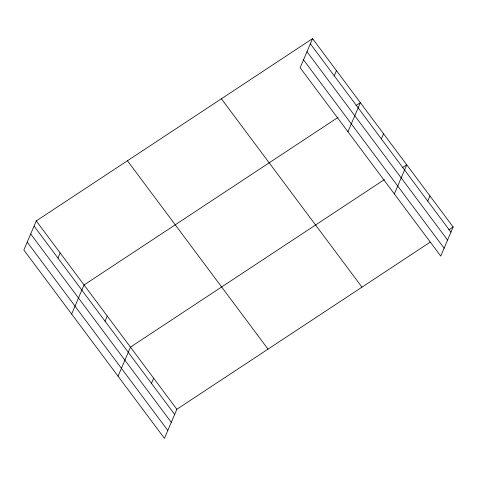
<?xml version="1.0" encoding="UTF-8"?>
<svg xmlns="http://www.w3.org/2000/svg" width="477" height="477" viewBox="0 0 477 477"><rect width="100%" height="100%" fill="white"/><g stroke="black" fill="none" stroke-linecap="round" stroke-linejoin="round"><path stroke-width="0.72" d="M312.554 38.631L300.146 67.722L440.742 256.083L453.15 226.992L312.554 38.631L36.258 220.917L23.85 250.008L164.446 438.369L176.854 409.278L430.2 242.137M57.961 258.099L60.162 252.935M71.651 314.051L84.059 284.96L338.026 117.402M105.059 321.2L107.259 316.036M118.046 376.21L130.459 347.119L384.426 179.567M151.453 383.359L153.654 378.201M334.258 75.813L336.458 70.65M347.948 131.765L360.356 102.674L356.015 105.536M381.356 138.914L383.556 133.751M394.348 193.924L406.756 164.833L402.409 167.695M427.75 201.073L429.95 195.916M448.809 229.86L453.15 226.992M310.354 43.789L450.95 232.156M306.985 51.689L447.581 240.05M303.515 59.822L444.111 248.189M221.376 98.781L361.971 287.148M127.437 160.761L268.032 349.128M36.258 220.917L176.854 409.278M34.058 226.074L174.654 414.441M30.689 233.974L171.285 422.336M27.219 242.107L167.815 430.475"/></g></svg>
